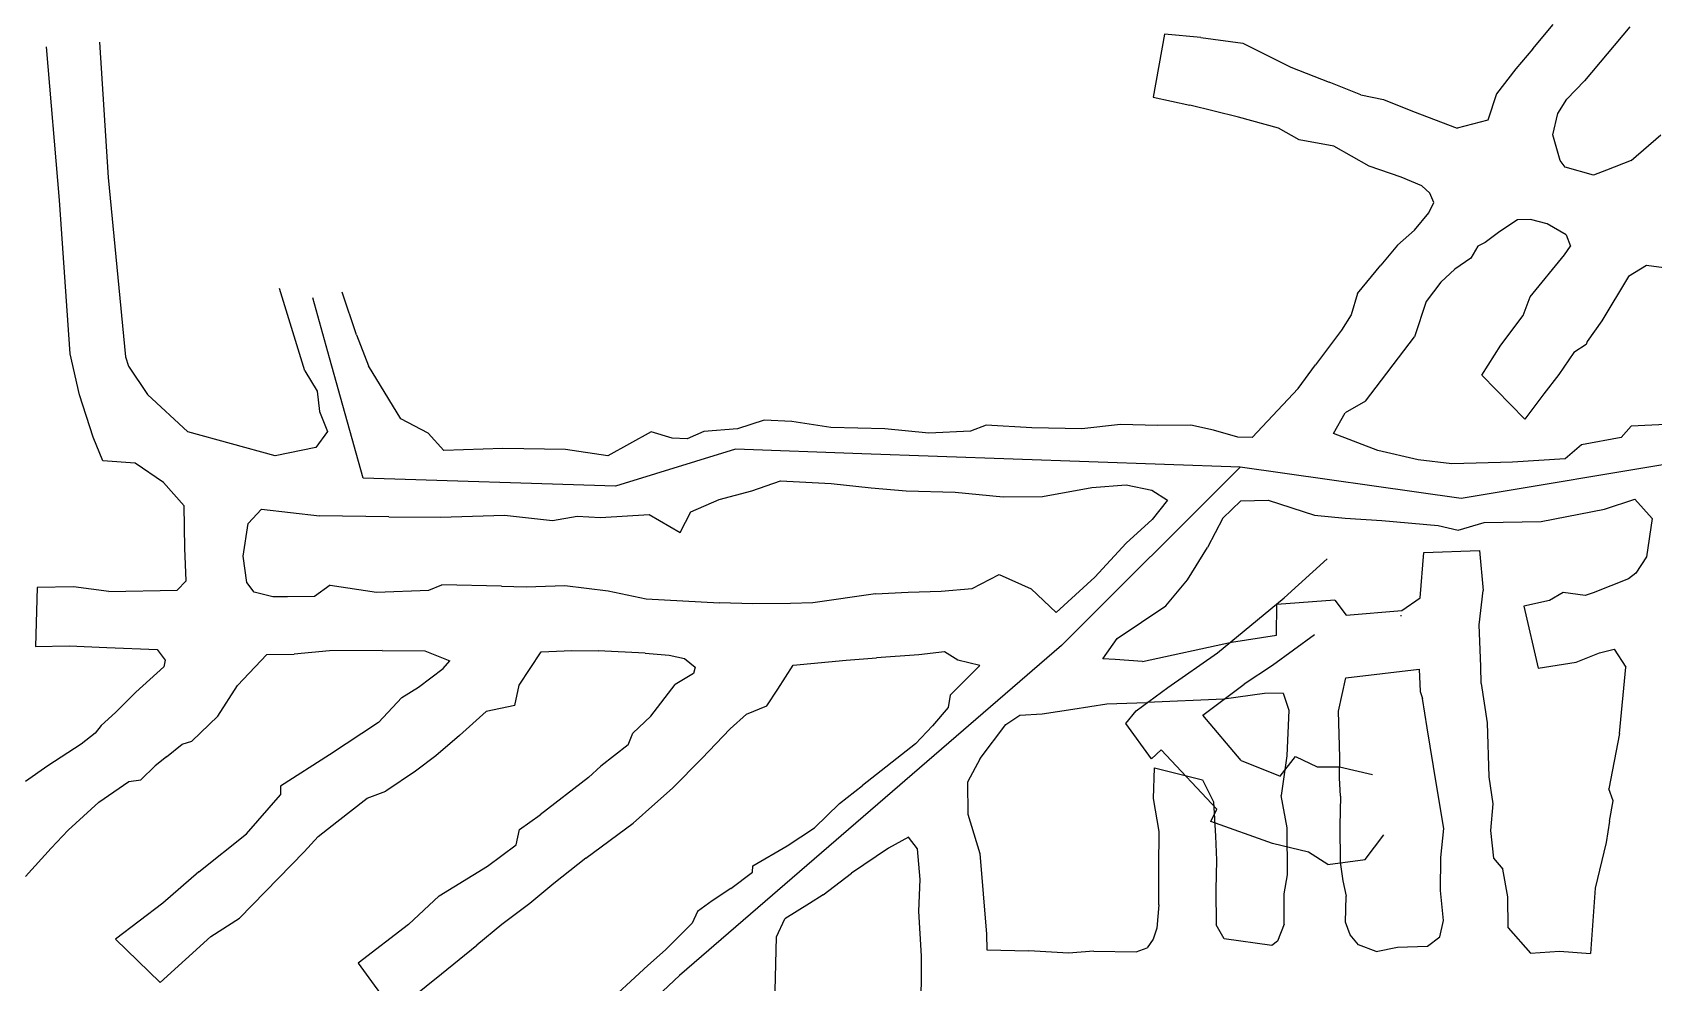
# Model space of a CAD drawing. Extents: x 539108 to 539616, y 4477583 to 4477873.
# Drawn here: x 539211.5 to 539340, y 4477705.2 to 4477780.4 of the extents above; entities that cross this region are included whole.
import ezdxf

# ---------------------------------------------------------------- set-up
doc = ezdxf.new("R2010")
doc.units = 0
doc.header["$MEASUREMENT"] = 0
doc.linetypes.add('DUZ', pattern=[500, 500])
doc.layers.add('GEOFENCE', color=80, linetype='DUZ')
doc.layers.add('KAT_1410', color=103, linetype='DUZ')

msp = doc.modelspace()

# ---------------------------------------------------------------- linework, layer by layer
at = {"layer": 'GEOFENCE', "linetype": 'Continuous'}
for p, q in [((539235.07, 4477754.64, 1410.98), (539233.74, 4477759.4, 1410.24)), ((539237.73, 4477745.11, 1412.46), (539235.07, 4477754.64, 1410.98)), ((539267.25, 4477747.41, 1411.46), (539257.72, 4477744.47, 1412.15)), ((539277.24, 4477747.05, 1411.26), (539267.25, 4477747.41, 1411.46)), ((539307.22, 4477745.99, 1410.66), (539277.24, 4477747.05, 1411.26)), ((539344.48, 4477746.79, 1410.64), (539324.75, 4477743.5, 1410.75)), ((539257.72, 4477744.47, 1412.15), (539237.73, 4477745.11, 1412.46)), ((539307.22, 4477745.99, 1410.66), (539293.07, 4477731.87, 1411)), ((539324.75, 4477743.5, 1410.75), (539307.22, 4477745.99, 1410.66)), ((539293.07, 4477731.87, 1411), (539262.81, 4477705.72, 1412.13)), ((539262.81, 4477705.72, 1412.13), (539240.84, 4477685.3, 1412.15))]:
    msp.add_line(p, q, dxfattribs=at)
at = {"layer": 'KAT_1410'}
for p, q in [((539330.42, 4477779.11, 1412.41), (539332.02, 4477781.04, 1412.28)), ((539338.1, 4477780.86, 1412.24), (539334.51, 4477776.57, 1412.27)), ((539216.84, 4477779.65, 1420.55), (539217.52, 4477768.93, 1418.06)), ((539301.24, 4477780.27, 1412.08), (539300.33, 4477775.29, 1412.08)), ((539304.1, 4477780.02, 1412.2), (539301.24, 4477780.27, 1412.08)), ((539304.1, 4477780.02, 1412.2), (539307.43, 4477779.56, 1412.01)), ((539307.43, 4477779.56, 1412.01), (539311.23, 4477777.67, 1411.88)), ((539213.68, 4477767.12, 1418.11), (539212.64, 4477779.27, 1420.73)), ((539330.42, 4477779.11, 1412.41), (539329.08, 4477777.52, 1412.45)), ((539311.23, 4477777.67, 1411.88), (539314.28, 4477776.48, 1411.9)), ((539329.08, 4477777.52, 1412.45), (539327.55, 4477775.55, 1412.19)), ((539316.78, 4477775.48, 1411.9), (539314.28, 4477776.48, 1411.9)), ((539327.55, 4477775.55, 1412.19), (539326.84, 4477773.45, 1412.23)), ((539333.1, 4477775.13, 1412.37), (539334.51, 4477776.57, 1412.27)), ((539300.33, 4477775.29, 1412.08), (539303.23, 4477774.66, 1412.07)), ((539307.1, 4477773.69, 1411.83), (539303.23, 4477774.66, 1412.07)), ((539316.78, 4477775.48, 1411.9), (539318.58, 4477775.09, 1411.91)), ((539318.58, 4477775.09, 1411.91), (539320.89, 4477774.18, 1411.92)), ((539332.4, 4477774, 1412.19), (539333.1, 4477775.13, 1412.37)), ((539310.27, 4477772.83, 1411.83), (539307.1, 4477773.69, 1411.83)), ((539320.89, 4477774.18, 1411.92), (539324.41, 4477772.84, 1412.35)), ((539326.84, 4477773.45, 1412.23), (539324.41, 4477772.84, 1412.35)), ((539331.99, 4477772.31, 1412.21), (539332.4, 4477774, 1412.19)), ((539311.89, 4477771.91, 1411.7), (539310.27, 4477772.83, 1411.83)), ((539314.66, 4477771.41, 1411.7), (539311.89, 4477771.91, 1411.7)), ((539332.58, 4477770.27, 1412.23), (539331.99, 4477772.31, 1412.21)), ((539338.2, 4477770.26, 1412.31), (539340.57, 4477772.31, 1412.25)), ((539317.46, 4477769.82, 1411.88), (539314.66, 4477771.41, 1411.7)), ((539319.98, 4477768.94, 1411.84), (539317.46, 4477769.82, 1411.88)), ((539332.98, 4477769.75, 1412.21), (539332.58, 4477770.27, 1412.23)), ((539335.22, 4477769.11, 1412.1), (539332.98, 4477769.75, 1412.21)), ((539336.25, 4477769.49, 1412.32), (539335.22, 4477769.11, 1412.1)), ((539338.2, 4477770.26, 1412.31), (539336.25, 4477769.49, 1412.32)), ((539217.52, 4477768.93, 1418.06), (539218.9, 4477754.73, 1415.48)), ((539321.63, 4477768.26, 1412.05), (539319.98, 4477768.94, 1411.84)), ((539322.25, 4477767.69, 1412.41), (539321.63, 4477768.26, 1412.05)), ((539214.53, 4477754.96, 1415.42), (539213.68, 4477767.12, 1418.11)), ((539322.17, 4477766.12, 1412.16), (539322.56, 4477766.93, 1412.41)), ((539322.56, 4477766.93, 1412.41), (539322.25, 4477767.69, 1412.41)), ((539321.05, 4477764.76, 1411.66), (539322.17, 4477766.12, 1412.16)), ((539329.19, 4477765.56, 1412.05), (539327.81, 4477764.65, 1412.41)), ((539330.22, 4477765.59, 1412.1), (539329.19, 4477765.56, 1412.05)), ((539331.54, 4477765.24, 1412.32), (539330.22, 4477765.59, 1412.1)), ((539321.05, 4477764.76, 1411.66), (539319.69, 4477763.57, 1411.72)), ((539327.81, 4477764.65, 1412.41), (539326.64, 4477763.78, 1412.41)), ((539333.07, 4477764.38, 1412.19), (539331.54, 4477765.24, 1412.32)), ((539333.07, 4477764.38, 1412.19), (539333.39, 4477763.48, 1412.15)), ((539319.69, 4477763.57, 1411.72), (539318.36, 4477761.98, 1411.47)), ((539326.06, 4477763.49, 1412.41), (539325.51, 4477762.52, 1412.41)), ((539326.64, 4477763.78, 1412.41), (539326.06, 4477763.49, 1412.41)), ((539330.2, 4477759.47, 1411.09), (539332.92, 4477762.79, 1412.05)), ((539332.92, 4477762.79, 1412.05), (539333.39, 4477763.48, 1412.15)), ((539316.51, 4477759.74, 1411.34), (539318.36, 4477761.98, 1411.47)), ((539324.24, 4477761.66, 1411.84), (539323.13, 4477760.62, 1411.34)), ((539325.51, 4477762.52, 1412.41), (539324.24, 4477761.66, 1411.84)), ((539339.42, 4477761.96, 1412.15), (539337.99, 4477761.07, 1412.2)), ((539341.2, 4477761.71, 1412.15), (539339.42, 4477761.96, 1412.15)), ((539233.11, 4477753.61, 1411.23), (539231.1, 4477760.14, 1409.96)), ((539323.13, 4477760.62, 1411.34), (539321.97, 4477759.1, 1411.34)), ((539337.99, 4477761.07, 1412.2), (539335.87, 4477757.57, 1411.48)), ((539237.21, 4477756.46, 1411.17), (539236.06, 4477759.83, 1410.33)), ((539316.51, 4477759.74, 1411.34), (539316.01, 4477758.05, 1410.76)), ((539321.97, 4477759.1, 1411.34), (539321.04, 4477756.3, 1411.34)), ((539329.64, 4477757.98, 1410.83), (539330.2, 4477759.47, 1411.09)), ((539316.01, 4477758.05, 1410.76), (539315.25, 4477756.83, 1410.54)), ((539327.87, 4477755.63, 1410.11), (539329.64, 4477757.98, 1410.83)), ((539335.87, 4477757.57, 1411.48), (539334.71, 4477755.94, 1411.24)), ((539237.21, 4477756.46, 1411.17), (539238.15, 4477754, 1411.84)), ((539315.25, 4477756.83, 1410.54), (539313.19, 4477754.09, 1410.4)), ((539317.16, 4477751.22, 1410.36), (539321.04, 4477756.3, 1411.34)), ((539326.37, 4477753.27, 1410.01), (539327.87, 4477755.63, 1410.11)), ((539333.66, 4477755.05, 1410.83), (539332.48, 4477753.31, 1410.47)), ((539334.63, 4477755.7, 1411.04), (539333.66, 4477755.05, 1410.83)), ((539334.71, 4477755.94, 1411.24), (539334.63, 4477755.7, 1411.04)), ((539215.26, 4477751.72, 1414.4), (539214.53, 4477754.96, 1415.42)), ((539218.9, 4477754.73, 1415.48), (539219.13, 4477753.98, 1415.01)), ((539219.13, 4477753.98, 1415.01), (539220.65, 4477751.74, 1414.22)), ((539240.71, 4477749.8, 1412.57), (539238.15, 4477754, 1411.84)), ((539311.81, 4477752.22, 1410.45), (539313.19, 4477754.09, 1410.4)), ((539233.11, 4477753.61, 1411.23), (539234.08, 4477752, 1411.59)), ((539329.77, 4477749.79, 1410.01), (539326.37, 4477753.27, 1410.01)), ((539332.48, 4477753.31, 1410.47), (539331.28, 4477751.79, 1410.83)), ((539216.33, 4477748.37, 1413.9), (539215.26, 4477751.72, 1414.4)), ((539220.65, 4477751.74, 1414.22), (539223.84, 4477748.79, 1413.7)), ((539234.08, 4477752, 1411.59), (539234.27, 4477750.4, 1411.98)), ((539311.81, 4477752.22, 1410.45), (539308.17, 4477748.34, 1410.63)), ((539317.16, 4477751.22, 1410.36), (539315.54, 4477750.28, 1410.6)), ((539331.28, 4477751.79, 1410.83), (539329.77, 4477749.79, 1410.01)), ((539234.27, 4477750.4, 1411.98), (539234.9, 4477748.8, 1412.18)), ((539314.63, 4477748.66, 1410.89), (539315.54, 4477750.28, 1410.6)), ((539230.77, 4477746.88, 1412.64), (539223.84, 4477748.79, 1413.7)), ((539234.9, 4477748.8, 1412.18), (539233.99, 4477747.54, 1412.43)), ((539242.88, 4477748.68, 1412.66), (539240.71, 4477749.8, 1412.57)), ((539244.12, 4477747.3, 1412.61), (539242.88, 4477748.68, 1412.66)), ((539260.56, 4477748.79, 1412.05), (539257.13, 4477746.87, 1412.19)), ((539262.23, 4477748.28, 1411.86), (539260.56, 4477748.79, 1412.05)), ((539264.72, 4477748.8, 1411.85), (539263.41, 4477748.23, 1411.92)), ((539267.39, 4477749.01, 1411.7), (539264.72, 4477748.8, 1411.85)), ((539269.52, 4477749.7, 1411.5), (539267.39, 4477749.01, 1411.7)), ((539271.71, 4477749.6, 1411.29), (539269.52, 4477749.7, 1411.5)), ((539274.8, 4477749.13, 1411.17), (539271.71, 4477749.6, 1411.29)), ((539279.06, 4477749.02, 1411.08), (539274.8, 4477749.13, 1411.17)), ((539282.56, 4477748.68, 1411.14), (539279.06, 4477749.02, 1411.08)), ((539285.85, 4477748.82, 1411.14), (539282.56, 4477748.68, 1411.14)), ((539287.1, 4477749.31, 1411.19), (539285.85, 4477748.82, 1411.14)), ((539290.73, 4477749.1, 1411), (539287.1, 4477749.31, 1411.19)), ((539294.69, 4477749.02, 1410.98), (539290.73, 4477749.1, 1411)), ((539297.74, 4477749.35, 1410.88), (539294.69, 4477749.02, 1410.98)), ((539300.68, 4477749.28, 1410.72), (539297.74, 4477749.35, 1410.88)), ((539303.31, 4477749.32, 1410.6), (539300.68, 4477749.28, 1410.72)), ((539305.12, 4477748.91, 1410.5), (539303.31, 4477749.32, 1410.6)), ((539307.03, 4477748.37, 1410.53), (539305.12, 4477748.91, 1410.5)), ((539318.14, 4477747.29, 1410.86), (539314.63, 4477748.66, 1410.89)), ((539338.21, 4477749.23, 1410.76), (539337.41, 4477748.33, 1410.64)), ((539341.49, 4477749.38, 1411.16), (539338.21, 4477749.23, 1410.76)), ((539217.12, 4477746.48, 1413.78), (539216.33, 4477748.37, 1413.9)), ((539233.99, 4477747.54, 1412.43), (539230.77, 4477746.88, 1412.64)), ((539248.81, 4477747.46, 1412.53), (539244.12, 4477747.3, 1412.61)), ((539253.76, 4477747.37, 1412.31), (539248.81, 4477747.46, 1412.53)), ((539257.13, 4477746.87, 1412.19), (539253.76, 4477747.37, 1412.31)), ((539263.41, 4477748.23, 1411.92), (539262.23, 4477748.28, 1411.86)), ((539308.17, 4477748.34, 1410.63), (539307.03, 4477748.37, 1410.53)), ((539321.34, 4477746.55, 1410.97), (539318.14, 4477747.29, 1410.86)), ((539334.28, 4477747.75, 1410.57), (539332.97, 4477746.65, 1410.61)), ((539337.41, 4477748.33, 1410.64), (539334.28, 4477747.75, 1410.57)), ((539219.68, 4477746.31, 1413.62), (539217.12, 4477746.48, 1413.78)), ((539221.91, 4477744.78, 1412.64), (539219.68, 4477746.31, 1413.62)), ((539324, 4477746.25, 1410.95), (539321.34, 4477746.55, 1410.97)), ((539328.81, 4477746.38, 1410.71), (539324, 4477746.25, 1410.95)), ((539332.97, 4477746.65, 1410.61), (539328.81, 4477746.38, 1410.71)), ((539221.91, 4477744.78, 1412.64), (539223.54, 4477742.91, 1413.15)), ((539268.53, 4477744.12, 1411.64), (539270.81, 4477744.91, 1411.39)), ((539270.81, 4477744.91, 1411.39), (539274.81, 4477744.7, 1411.29)), ((539265.94, 4477743.41, 1411.74), (539268.53, 4477744.12, 1411.64)), ((539274.81, 4477744.7, 1411.29), (539277.98, 4477744.35, 1411.14)), ((539277.98, 4477744.35, 1411.14), (539280.76, 4477744.11, 1411.11)), ((539280.76, 4477744.11, 1411.11), (539284.65, 4477743.99, 1411.22)), ((539284.65, 4477743.99, 1411.22), (539288.46, 4477743.62, 1411.11)), ((539288.46, 4477743.62, 1411.11), (539291.56, 4477743.66, 1410.94)), ((539291.56, 4477743.66, 1410.94), (539295.48, 4477744.36, 1410.86)), ((539295.48, 4477744.36, 1410.86), (539298.19, 4477744.58, 1410.73)), ((539298.19, 4477744.58, 1410.73), (539300.23, 4477744.17, 1410.8)), ((539300.23, 4477744.17, 1410.8), (539301.47, 4477743.38, 1410.82)), ((539336.09, 4477742.65, 1410.61), (539338.51, 4477743.46, 1410.54)), ((539338.51, 4477743.46, 1410.54), (539339.88, 4477741.92, 1410.55)), ((539223.6, 4477739.57, 1412.21), (539223.54, 4477742.91, 1413.15)), ((539228.62, 4477741.51, 1412.74), (539229.69, 4477742.66, 1412.64)), ((539229.69, 4477742.66, 1412.64), (539234.28, 4477742.14, 1412.64)), ((539246.4, 4477742.11, 1412.73), (539248.93, 4477742.17, 1412.66)), ((539248.93, 4477742.17, 1412.66), (539252.75, 4477741.75, 1412.53)), ((539256.53, 4477742, 1412.26), (539260.39, 4477742.22, 1411.94)), ((539260.39, 4477742.22, 1411.94), (539262.86, 4477740.8, 1411.88)), ((539262.86, 4477740.8, 1411.88), (539263.69, 4477742.44, 1411.7)), ((539263.69, 4477742.44, 1411.7), (539265.94, 4477743.41, 1411.74)), ((539301.47, 4477743.38, 1410.82), (539300.24, 4477741.85, 1410.78)), ((539305.85, 4477741.94, 1410.8), (539307.29, 4477743.31, 1410.79)), ((539307.29, 4477743.31, 1410.79), (539309.44, 4477743.38, 1410.82)), ((539309.44, 4477743.38, 1410.82), (539313.11, 4477742.17, 1410.82)), ((539313.11, 4477742.17, 1410.82), (539315.55, 4477741.93, 1410.78)), ((539331.07, 4477741.67, 1410.58), (539336.09, 4477742.65, 1410.61)), ((539228.24, 4477738.93, 1412.16), (539228.62, 4477741.51, 1412.74)), ((539239.78, 4477742.05, 1412.45), (539234.28, 4477742.14, 1412.64)), ((539239.78, 4477742.05, 1412.45), (539243.87, 4477742.01, 1412.75)), ((539243.87, 4477742.01, 1412.75), (539246.4, 4477742.11, 1412.73)), ((539252.75, 4477741.75, 1412.53), (539254.68, 4477742.1, 1412.45)), ((539254.68, 4477742.1, 1412.45), (539256.53, 4477742, 1412.26)), ((539300.24, 4477741.85, 1410.78), (539298.19, 4477739.96, 1410.87)), ((539305.85, 4477741.94, 1410.8), (539304.64, 4477739.62, 1410.91)), ((539315.55, 4477741.93, 1410.78), (539318.44, 4477741.75, 1410.86)), ((539318.44, 4477741.75, 1410.86), (539322.92, 4477741.36, 1410.95)), ((539322.92, 4477741.36, 1410.95), (539324.51, 4477741, 1410.91)), ((539324.51, 4477741, 1410.91), (539326.56, 4477741.6, 1410.76)), ((539326.56, 4477741.6, 1410.76), (539331.07, 4477741.67, 1410.58)), ((539339.88, 4477741.92, 1410.55), (539339.42, 4477738.88, 1409.99)), ((539298.19, 4477739.96, 1410.87), (539295.7, 4477737.27, 1411)), ((539303.05, 4477737.06, 1410.84), (539304.64, 4477739.62, 1410.91)), ((539223.71, 4477736.98, 1411.89), (539223.6, 4477739.57, 1412.21)), ((539228.51, 4477736.86, 1411.94), (539228.24, 4477738.93, 1412.16)), ((539310.72, 4477735.64, 1418.89), (539314.13, 4477738.71, 1420.12)), ((539321.5, 4477735.64, 1411.19), (539321.78, 4477739.22, 1411.09)), ((539321.78, 4477739.22, 1411.09), (539326.19, 4477739.39, 1411.08)), ((539326.19, 4477739.39, 1411.08), (539326.47, 4477736.21, 1411.18)), ((539339.42, 4477738.88, 1409.99), (539338.58, 4477737.58, 1410.03)), ((539286, 4477736.38, 1411.47), (539288.12, 4477737.49, 1411.43)), ((539288.12, 4477737.49, 1411.43), (539290.67, 4477736.34, 1411.15)), ((539295.7, 4477737.27, 1411), (539292.64, 4477734.47, 1410.96)), ((539301.34, 4477735.01, 1410.86), (539303.05, 4477737.06, 1410.84)), ((539338, 4477737.13, 1410.06), (539335.2, 4477736.02, 1409.35)), ((539338.58, 4477737.58, 1410.03), (539338, 4477737.13, 1410.06)), ((539211.91, 4477736.44, 1411.29), (539211.76, 4477731.78, 1411.29)), ((539214.78, 4477736.51, 1411.29), (539211.91, 4477736.44, 1411.29)), ((539217.59, 4477736.14, 1411.29), (539214.78, 4477736.51, 1411.29)), ((539217.59, 4477736.14, 1411.29), (539222.99, 4477736.24, 1411.92)), ((539222.99, 4477736.24, 1411.92), (539223.71, 4477736.98, 1411.89)), ((539229.09, 4477736.08, 1411.95), (539228.51, 4477736.86, 1411.94)), ((539230.57, 4477735.71, 1411.76), (539229.09, 4477736.08, 1411.95)), ((539233.87, 4477735.73, 1411.2), (539231.73, 4477735.7, 1411.42)), ((539235.12, 4477736.63, 1411.2), (539233.87, 4477735.73, 1411.2)), ((539235.12, 4477736.63, 1411.2), (539238.79, 4477736.09, 1411.45)), ((539238.79, 4477736.09, 1411.45), (539242.95, 4477736.23, 1411.43)), ((539242.95, 4477736.23, 1411.43), (539243.98, 4477736.65, 1411.43)), ((539248.7, 4477736.56, 1411.82), (539243.98, 4477736.65, 1411.43)), ((539248.7, 4477736.56, 1411.82), (539250.64, 4477736.5, 1411.8)), ((539250.64, 4477736.5, 1411.8), (539253.71, 4477736.62, 1411.76)), ((539253.71, 4477736.62, 1411.76), (539257.16, 4477736.19, 1411.91)), ((539257.16, 4477736.19, 1411.91), (539260.17, 4477735.55, 1411.65)), ((539278.32, 4477735.95, 1411.37), (539273.36, 4477735.24, 1411.59)), ((539278.32, 4477735.95, 1411.37), (539280.92, 4477736.09, 1411.36)), ((539280.92, 4477736.09, 1411.36), (539283.53, 4477736.15, 1411.29)), ((539283.53, 4477736.15, 1411.29), (539286, 4477736.38, 1411.47)), ((539292.64, 4477734.47, 1410.96), (539290.67, 4477736.34, 1411.15)), ((539326.17, 4477733.5, 1410.9), (539326.47, 4477736.21, 1411.18)), ((539332.81, 4477736.06, 1409.2), (539331.74, 4477735.43, 1410.94)), ((539334.57, 4477735.82, 1409.3), (539332.81, 4477736.06, 1409.2)), ((539335.2, 4477736.02, 1409.35), (539334.57, 4477735.82, 1409.3)), ((539231.73, 4477735.7, 1411.42), (539230.57, 4477735.71, 1411.76)), ((539260.17, 4477735.55, 1411.65), (539265.97, 4477735.24, 1411.65)), ((539268.61, 4477735.17, 1411.72), (539265.97, 4477735.24, 1411.65)), ((539271.59, 4477735.19, 1411.55), (539268.61, 4477735.17, 1411.72)), ((539273.36, 4477735.24, 1411.59), (539271.59, 4477735.19, 1411.55)), ((539297.49, 4477732.4, 1410.96), (539301.34, 4477735.01, 1410.86)), ((539305.42, 4477731.28, 1417.36), (539310.72, 4477735.64, 1418.89)), ((539310.11, 4477732.67, 1411.33), (539310.14, 4477735.1, 1411.54)), ((539314.72, 4477735.46, 1411.66), (539310.14, 4477735.1, 1411.54)), ((539314.72, 4477735.46, 1411.66), (539315.62, 4477734.26, 1411.13)), ((539315.62, 4477734.26, 1411.13), (539320.03, 4477734.62, 1411.11)), ((539320.03, 4477734.62, 1411.11), (539321.5, 4477735.64, 1411.19)), ((539331.74, 4477735.43, 1410.94), (539329.69, 4477734.98, 1410.93)), ((539329.69, 4477734.98, 1410.93), (539330.85, 4477730.07, 1411.49)), ((539320.01, 4477734.22, 1396.58), (539319.94, 4477734.2, 1396.37)), ((539326.3, 4477730.2, 1410.9), (539326.17, 4477733.5, 1410.9)), ((539296.34, 4477730.8, 1410.97), (539297.49, 4477732.4, 1410.96)), ((539299.49, 4477730.59, 1411.14), (539306.55, 4477732.11, 1410.96)), ((539306.55, 4477732.11, 1410.96), (539310.11, 4477732.67, 1411.33)), ((539313.11, 4477732.7, 1418.67), (539309.78, 4477730.28, 1417.94)), ((539211.76, 4477731.78, 1411.29), (539214.43, 4477731.83, 1411.4)), ((539214.43, 4477731.83, 1411.4), (539217.43, 4477731.7, 1411.4)), ((539217.43, 4477731.7, 1411.4), (539221.41, 4477731.53, 1411.37)), ((539221.41, 4477731.53, 1411.37), (539222.06, 4477730.71, 1411.37)), ((539222.06, 4477730.71, 1411.37), (539221.94, 4477730.17, 1411.37)), ((539227.79, 4477728.7, 1411.37), (539230.11, 4477731.14, 1411.37)), ((539230.11, 4477731.14, 1411.37), (539232.26, 4477731.18, 1411.37)), ((539235.06, 4477731.43, 1411.06), (539232.26, 4477731.18, 1411.37)), ((539239.24, 4477731.45, 1411.27), (539235.06, 4477731.43, 1411.06)), ((539239.24, 4477731.45, 1411.27), (539242.63, 4477731.43, 1411.35)), ((539242.63, 4477731.43, 1411.35), (539244.61, 4477730.65, 1411.68)), ((539244.08, 4477730.05, 1411.68), (539244.61, 4477730.65, 1411.68)), ((539250.09, 4477728.71, 1411.68), (539251.84, 4477731.36, 1411.68)), ((539251.84, 4477731.36, 1411.68), (539254.26, 4477731.47, 1411.68)), ((539254.26, 4477731.47, 1411.68), (539256.35, 4477731.44, 1411.77)), ((539260.08, 4477731.26, 1411.46), (539256.35, 4477731.44, 1411.77)), ((539260.08, 4477731.26, 1411.46), (539261.97, 4477731.09, 1411.68)), ((539261.97, 4477731.09, 1411.68), (539263.19, 4477730.82, 1411.68)), ((539263.19, 4477730.82, 1411.68), (539264.04, 4477730.15, 1411.68)), ((539271.81, 4477730.29, 1411.68), (539276.01, 4477730.7, 1411.59)), ((539276.01, 4477730.7, 1411.59), (539278.42, 4477730.88, 1411.31)), ((539281.76, 4477731.11, 1411.27), (539278.42, 4477730.88, 1411.31)), ((539283.79, 4477731.36, 1411.15), (539281.76, 4477731.11, 1411.27)), ((539284.85, 4477730.7, 1411.12), (539283.79, 4477731.36, 1411.15)), ((539286.61, 4477730.28, 1411.08), (539284.85, 4477730.7, 1411.12)), ((539297.33, 4477730.75, 1411.01), (539296.34, 4477730.8, 1410.97)), ((539299.49, 4477730.59, 1411.14), (539297.33, 4477730.75, 1411.01)), ((539301.49, 4477728.54, 1416.28), (539305.42, 4477731.28, 1417.36)), ((539333.86, 4477730.54, 1409.1), (539335.7, 4477731.29, 1409.25)), ((539335.7, 4477731.29, 1409.25), (539336.87, 4477731.57, 1410.08)), ((539336.87, 4477731.57, 1410.08), (539337.78, 4477730.13, 1410.14)), ((539221.94, 4477730.17, 1411.37), (539219.71, 4477728.15, 1411.37)), ((539242.13, 4477728.55, 1411.89), (539244.08, 4477730.05, 1411.68)), ((539263.92, 4477729.63, 1412.03), (539262.45, 4477728.78, 1412.09)), ((539264.04, 4477730.15, 1411.68), (539263.92, 4477729.63, 1412.03)), ((539270.6, 4477728.39, 1411.68), (539271.81, 4477730.29, 1411.68)), ((539286.61, 4477730.28, 1411.08), (539284.24, 4477727.93, 1411.03)), ((539309.78, 4477730.28, 1417.94), (539307.53, 4477728.8, 1417.38)), ((539315.59, 4477729.29, 1411.12), (539321.41, 4477729.99, 1411.18)), ((539321.41, 4477729.99, 1411.18), (539321.49, 4477728.21, 1410.9)), ((539326.32, 4477728.85, 1410.9), (539326.3, 4477730.2, 1410.9)), ((539330.85, 4477730.07, 1411.49), (539333.86, 4477730.54, 1409.1)), ((539337.29, 4477724.88, 1410.13), (539337.78, 4477730.13, 1410.14)), ((539219.71, 4477728.15, 1411.37), (539218.12, 4477726.55, 1411.91)), ((539226.22, 4477726.27, 1411.37), (539227.79, 4477728.7, 1411.37)), ((539240.79, 4477727.73, 1411.84), (539242.13, 4477728.55, 1411.89)), ((539249.76, 4477727.11, 1411.68), (539250.09, 4477728.71, 1411.68)), ((539260.53, 4477726.25, 1412.28), (539262.45, 4477728.78, 1412.09)), ((539269.71, 4477727.09, 1411.68), (539270.6, 4477728.39, 1411.68)), ((539298.98, 4477726.69, 1415.74), (539301.49, 4477728.54, 1416.28)), ((539304.26, 4477726.33, 1417.6), (539307.53, 4477728.8, 1417.38)), ((539309.16, 4477728.07, 1411.01), (539305.92, 4477727.6, 1410.9)), ((539310.64, 4477728.08, 1411.11), (539309.16, 4477728.07, 1411.01)), ((539310.64, 4477728.08, 1411.11), (539311.08, 4477726.73, 1411.43)), ((539315.03, 4477726.67, 1411.43), (539315.59, 4477729.29, 1411.12)), ((539321.49, 4477728.21, 1410.9), (539321.67, 4477727.65, 1410.9)), ((539326.32, 4477728.85, 1410.9), (539326.79, 4477725.73, 1410.9)), ((539238.95, 4477725.76, 1411.72), (539240.79, 4477727.73, 1411.84)), ((539249.76, 4477727.11, 1411.68), (539247.49, 4477726.62, 1411.72)), ((539268.11, 4477726.41, 1412.1), (539269.71, 4477727.09, 1411.68)), ((539284.1, 4477726.95, 1411.03), (539282.86, 4477725.5, 1410.93)), ((539284.24, 4477727.93, 1411.03), (539284.1, 4477726.95, 1411.03)), ((539291.53, 4477726.46, 1410.95), (539293.98, 4477726.81, 1410.98)), ((539293.98, 4477726.81, 1410.98), (539296.65, 4477727.25, 1410.76)), ((539296.65, 4477727.25, 1410.76), (539299.82, 4477727.35, 1411.01)), ((539305.92, 4477727.6, 1410.9), (539299.82, 4477727.35, 1411.01)), ((539311.08, 4477726.73, 1411.43), (539310.92, 4477723.13, 1411.43)), ((539322.03, 4477725.34, 1410.9), (539321.67, 4477727.65, 1410.9)), ((539216.97, 4477725.53, 1411.93), (539216.49, 4477724.92, 1411.94)), ((539218.12, 4477726.55, 1411.91), (539216.97, 4477725.53, 1411.93)), ((539224.16, 4477724.27, 1411.37), (539226.22, 4477726.27, 1411.37)), ((539238.95, 4477725.76, 1411.72), (539235.06, 4477723.2, 1411.76)), ((539247.49, 4477726.62, 1411.72), (539245.37, 4477724.74, 1411.77)), ((539259.1, 4477724.91, 1412.34), (539260.53, 4477726.25, 1412.28)), ((539266.82, 4477725.26, 1412.11), (539268.11, 4477726.41, 1412.1)), ((539281.5, 4477724.08, 1410.82), (539282.86, 4477725.5, 1410.93)), ((539286.63, 4477722.91, 1411), (539288.66, 4477725.61, 1411.5)), ((539288.66, 4477725.61, 1411.5), (539289.76, 4477726.35, 1411.36)), ((539289.76, 4477726.35, 1411.36), (539291.53, 4477726.46, 1410.95)), ((539298.16, 4477725.68, 1415.6), (539298.98, 4477726.69, 1415.74)), ((539300.2, 4477722.88, 1415.64), (539298.16, 4477725.68, 1415.6)), ((539307.31, 4477722.74, 1417.6), (539304.26, 4477726.33, 1417.6)), ((539315.11, 4477722.99, 1411.43), (539315.03, 4477726.67, 1411.43)), ((539326.79, 4477725.73, 1410.9), (539326.93, 4477721.45, 1411.07)), ((539216.49, 4477724.92, 1411.94), (539215.38, 4477724.04, 1412.04)), ((539223.39, 4477724.05, 1411.37), (539224.16, 4477724.27, 1411.37)), ((539245.37, 4477724.74, 1411.77), (539243.5, 4477723.13, 1411.91)), ((539258.74, 4477724, 1412.41), (539259.1, 4477724.91, 1412.34)), ((539266.82, 4477725.26, 1412.11), (539264.58, 4477722.9, 1412.14)), ((539322.77, 4477720.82, 1411.28), (539322.03, 4477725.34, 1410.9)), ((539337.29, 4477724.88, 1410.13), (539336.45, 4477720.52, 1410.03)), ((539215.38, 4477724.04, 1412.04), (539212.75, 4477722.32, 1411.99)), ((539222.14, 4477723.03, 1411.37), (539221.25, 4477722.32, 1411.93)), ((539222.14, 4477723.03, 1411.37), (539223.39, 4477724.05, 1411.37)), ((539235.06, 4477723.2, 1411.76), (539231.18, 4477720.72, 1411.76)), ((539243.5, 4477723.13, 1411.91), (539241.88, 4477721.92, 1411.81)), ((539258.74, 4477724, 1412.41), (539256.57, 4477722.29, 1412.4)), ((539264.58, 4477722.9, 1412.14), (539262.24, 4477720.56, 1412.15)), ((539281.5, 4477724.08, 1410.82), (539277.29, 4477720.76, 1411.56)), ((539286.63, 4477722.91, 1411), (539285.62, 4477721.03, 1411.55)), ((539300.97, 4477723.59, 1417.6), (539300.2, 4477722.88, 1415.64)), ((539300.97, 4477723.59, 1417.6), (539305.38, 4477718.89, 1417.41)), ((539310.4, 4477721.52, 1418.24), (539311.62, 4477723.06, 1418.89)), ((539310.92, 4477723.13, 1411.43), (539310.47, 4477719.97, 1411.27)), ((539311.62, 4477723.06, 1418.89), (539313.33, 4477722.26, 1418.81)), ((539315.1, 4477721.38, 1411.05), (539315.11, 4477722.99, 1411.43)), ((539212.75, 4477722.32, 1411.99), (539210.99, 4477721.08, 1411.99)), ((539220.12, 4477721.22, 1411.95), (539221.25, 4477722.32, 1411.93)), ((539241.88, 4477721.92, 1411.81), (539239.52, 4477720.33, 1411.76)), ((539256.57, 4477722.29, 1412.4), (539255.59, 4477721.4, 1412.44)), ((539300.35, 4477719.75, 1410.78), (539300.45, 4477722.17, 1411.16)), ((539300.45, 4477722.17, 1411.16), (539304.23, 4477721.22, 1411.08)), ((539307.31, 4477722.74, 1417.6), (539310.4, 4477721.52, 1418.24)), ((539313.33, 4477722.26, 1418.81), (539315.1, 4477722.25, 1419.36)), ((539315.1, 4477722.25, 1419.36), (539317.7, 4477721.63, 1420.05)), ((539216.78, 4477719.46, 1411.99), (539219.18, 4477721.08, 1411.93)), ((539219.18, 4477721.08, 1411.93), (539220.12, 4477721.22, 1411.95)), ((539231.18, 4477720.72, 1411.76), (539231.19, 4477720.04, 1411.7)), ((539238.04, 4477719.78, 1411.76), (539239.52, 4477720.33, 1411.76)), ((539255.59, 4477721.4, 1412.44), (539251.75, 4477718.46, 1412.44)), ((539262.24, 4477720.56, 1412.15), (539260.85, 4477719.31, 1412.25)), ((539275.49, 4477719.34, 1411.64), (539277.29, 4477720.76, 1411.56)), ((539285.62, 4477721.03, 1411.55), (539285.65, 4477718.51, 1411.55)), ((539304.23, 4477721.22, 1411.08), (539305.12, 4477719.48, 1410.79)), ((539315.17, 4477719.93, 1411), (539315.1, 4477721.38, 1411.05)), ((539323.36, 4477717.37, 1411.06), (539322.77, 4477720.82, 1411.28)), ((539326.93, 4477721.45, 1411.07), (539327.25, 4477719.32, 1410.87)), ((539336.77, 4477719.56, 1410.07), (539336.45, 4477720.52, 1410.03)), ((539214.37, 4477717.24, 1411.99), (539216.78, 4477719.46, 1411.99)), ((539228.5, 4477716.94, 1411.79), (539231.19, 4477720.04, 1411.7)), ((539235.65, 4477717.9, 1411.76), (539238.04, 4477719.78, 1411.76)), ((539259.12, 4477717.78, 1412.39), (539260.85, 4477719.31, 1412.25)), ((539273.51, 4477717.43, 1411.87), (539275.49, 4477719.34, 1411.64)), ((539300.81, 4477717.14, 1411.14), (539300.35, 4477719.75, 1410.78)), ((539305.12, 4477719.48, 1410.79), (539305.28, 4477716.76, 1411.13)), ((539310.96, 4477717.43, 1411.4), (539310.47, 4477719.97, 1411.27)), ((539315.17, 4477719.93, 1411), (539315.11, 4477717.58, 1411.22)), ((539327.25, 4477719.32, 1410.87), (539327.06, 4477717.21, 1410.84)), ((539336.48, 4477717.94, 1410.26), (539336.77, 4477719.56, 1410.07)), ((539234.17, 4477716.72, 1411.76), (539235.65, 4477717.9, 1411.76)), ((539250.12, 4477717.29, 1412.46), (539251.75, 4477718.46, 1412.44)), ((539255.39, 4477715.02, 1412.44), (539259.12, 4477717.78, 1412.39)), ((539285.65, 4477718.51, 1411.55), (539286.61, 4477715.39, 1411.39)), ((539304.89, 4477717.93, 1417.37), (539305.38, 4477718.89, 1417.41)), ((539309.78, 4477716.19, 1418.2), (539304.89, 4477717.93, 1417.37)), ((539336.48, 4477717.94, 1410.26), (539336.23, 4477716.26, 1410.19)), ((539213.01, 4477715.8, 1411.98), (539214.37, 4477717.24, 1411.99)), ((539224.72, 4477713.94, 1412), (539228.5, 4477716.94, 1411.79)), ((539233.05, 4477715.51, 1411.85), (539234.17, 4477716.72, 1411.76)), ((539249.86, 4477716.08, 1412.57), (539250.12, 4477717.29, 1412.46)), ((539271.33, 4477715.99, 1411.85), (539273.51, 4477717.43, 1411.87)), ((539280.94, 4477716.67, 1411.56), (539279.37, 4477715.82, 1411.56)), ((539281.66, 4477715.76, 1411.39), (539280.94, 4477716.67, 1411.56)), ((539300.77, 4477714.3, 1411.16), (539300.81, 4477717.14, 1411.14)), ((539305.28, 4477716.76, 1411.13), (539305.34, 4477714.87, 1411.22)), ((539310.98, 4477713.7, 1411.3), (539310.96, 4477717.43, 1411.4)), ((539315.11, 4477717.58, 1411.22), (539315.16, 4477714.71, 1411)), ((539317.12, 4477714.92, 1419.42), (539318.6, 4477716.87, 1419.87)), ((539323.13, 4477715.07, 1410.95), (539323.36, 4477717.37, 1411.06)), ((539327.06, 4477717.21, 1410.84), (539327.3, 4477715.02, 1410.82)), ((539213.01, 4477715.8, 1411.98), (539210.99, 4477713.56, 1412.21)), ((539233.05, 4477715.51, 1411.85), (539227.94, 4477710.26, 1412.05)), ((539247.59, 4477714.39, 1412.62), (539249.86, 4477716.08, 1412.57)), ((539268.62, 4477714.4, 1411.75), (539271.33, 4477715.99, 1411.85)), ((539279.37, 4477715.82, 1411.56), (539276.42, 4477713.84, 1411.87)), ((539281.88, 4477713.32, 1411.13), (539281.66, 4477715.76, 1411.39)), ((539286.61, 4477715.39, 1411.39), (539287.13, 4477708.99, 1411.13)), ((539312.65, 4477715.48, 1418.7), (539309.78, 4477716.19, 1418.2)), ((539314.18, 4477714.52, 1418.96), (539312.65, 4477715.48, 1418.7)), ((539336.23, 4477716.26, 1410.19), (539335.36, 4477712.65, 1410.6)), ((539224.72, 4477713.94, 1412), (539221.86, 4477711.45, 1412.05)), ((539243.75, 4477712.03, 1412.69), (539247.59, 4477714.39, 1412.62)), ((539255.39, 4477715.02, 1412.44), (539252.84, 4477713, 1412.5)), ((539266.87, 4477712.62, 1411.99), (539268.58, 4477713.92, 1412.02)), ((539268.58, 4477713.92, 1412.02), (539268.62, 4477714.4, 1411.75)), ((539300.78, 4477711.32, 1411), (539300.77, 4477714.3, 1411.16)), ((539305.34, 4477714.87, 1411.22), (539305.3, 4477712.51, 1411.12)), ((539314.18, 4477714.52, 1418.96), (539317.12, 4477714.92, 1419.42)), ((539315.16, 4477714.71, 1411), (539315.37, 4477713.22, 1411)), ((539323.11, 4477712.45, 1410.77), (539323.13, 4477715.07, 1410.95)), ((539327.3, 4477715.02, 1410.82), (539328.03, 4477714.14, 1410.55)), ((539328.44, 4477711.95, 1410.65), (539328.03, 4477714.14, 1410.55)), ((539252.84, 4477713, 1412.5), (539250.95, 4477711.44, 1412.63)), ((539266.87, 4477712.62, 1411.99), (539265.39, 4477711.63, 1412.04)), ((539274.18, 4477712.11, 1411.73), (539276.42, 4477713.84, 1411.87)), ((539281.77, 4477710.82, 1411.13), (539281.88, 4477713.32, 1411.13)), ((539310.72, 4477712.19, 1411), (539310.98, 4477713.7, 1411.3)), ((539315.37, 4477713.22, 1411), (539315.63, 4477712.01, 1411)), ((539335.36, 4477712.65, 1410.6), (539334.98, 4477707.46, 1410.68)), ((539221.86, 4477711.45, 1412.05), (539218.12, 4477708.59, 1412.05)), ((539243.75, 4477712.03, 1412.69), (539241.33, 4477709.76, 1412.69)), ((539250.95, 4477711.44, 1412.63), (539248.72, 4477709.76, 1412.69)), ((539265.39, 4477711.63, 1412.04), (539264.24, 4477710.8, 1412.08)), ((539273.1, 4477711.44, 1411.84), (539271.16, 4477710.2, 1411.74)), ((539274.18, 4477712.11, 1411.73), (539273.1, 4477711.44, 1411.84)), ((539300.78, 4477711.32, 1411), (539300.62, 4477709.47, 1411)), ((539305.3, 4477712.51, 1411.12), (539305.33, 4477709.74, 1411)), ((539310.7, 4477709.79, 1411), (539310.72, 4477712.19, 1411)), ((539315.57, 4477709.95, 1411), (539315.63, 4477712.01, 1411)), ((539323.33, 4477710.07, 1411), (539323.11, 4477712.45, 1410.77)), ((539328.45, 4477709.49, 1411), (539328.44, 4477711.95, 1410.65)), ((539225.66, 4477708.82, 1412.05), (539227.94, 4477710.26, 1412.05)), ((539264.24, 4477710.8, 1412.08), (539263.81, 4477709.88, 1412.16)), ((539270.48, 4477708.8, 1411.78), (539271.16, 4477710.2, 1411.74)), ((539281.97, 4477707.26, 1411.13), (539281.77, 4477710.82, 1411.13)), ((539323.05, 4477708.78, 1411), (539323.33, 4477710.07, 1411)), ((539221.65, 4477705.17, 1412.05), (539225.66, 4477708.82, 1412.05)), ((539241.33, 4477709.76, 1412.69), (539237.33, 4477706.7, 1412.69)), ((539248.72, 4477709.76, 1412.69), (539246.73, 4477708.14, 1412.75)), ((539263.81, 4477709.88, 1412.16), (539261.7, 4477707.77, 1411.9)), ((539270.28, 4477700.08, 1412.38), (539270.48, 4477708.8, 1411.78)), ((539287.13, 4477708.99, 1411.13), (539287.14, 4477707.77, 1411.13)), ((539300.62, 4477709.47, 1411), (539300.34, 4477708.61, 1411)), ((539305.97, 4477708.64, 1411), (539305.33, 4477709.74, 1411)), ((539310.7, 4477709.79, 1411), (539310.19, 4477708.44, 1411)), ((539315.95, 4477708.95, 1411), (539315.57, 4477709.95, 1411)), ((539316.61, 4477708.15, 1411), (539315.95, 4477708.95, 1411)), ((539322.06, 4477708.05, 1410.99), (539323.05, 4477708.78, 1411)), ((539328.45, 4477709.49, 1411), (539330.23, 4477707.5, 1410.84)), ((539218.12, 4477708.59, 1412.05), (539221.65, 4477705.17, 1412.05)), ((539243.95, 4477705.85, 1412.69), (539246.73, 4477708.14, 1412.75)), ((539261.7, 4477707.77, 1411.9), (539260.28, 4477706.52, 1411.94)), ((539287.14, 4477707.77, 1411.13), (539290.49, 4477707.67, 1411.3)), ((539293.63, 4477707.5, 1411.28), (539290.49, 4477707.67, 1411.3)), ((539295.62, 4477707.65, 1411.2), (539293.63, 4477707.5, 1411.28)), ((539295.62, 4477707.65, 1411.2), (539298.98, 4477707.61, 1411.28)), ((539298.98, 4477707.61, 1411.28), (539299.85, 4477707.92, 1411.09)), ((539300.34, 4477708.61, 1411), (539299.85, 4477707.92, 1411.09)), ((539309.74, 4477708.11, 1411), (539305.97, 4477708.64, 1411)), ((539310.19, 4477708.44, 1411), (539309.74, 4477708.11, 1411)), ((539318, 4477707.63, 1410.99), (539316.61, 4477708.15, 1411)), ((539318, 4477707.63, 1410.99), (539319.7, 4477707.96, 1411.02)), ((539319.7, 4477707.96, 1411.02), (539322.06, 4477708.05, 1410.99)), ((539330.23, 4477707.5, 1410.84), (539332.52, 4477707.66, 1410.88)), ((539332.52, 4477707.66, 1410.88), (539334.98, 4477707.46, 1410.68)), ((539237.33, 4477706.7, 1412.69), (539240.17, 4477702.81, 1412.69)), ((539256.56, 4477703.09, 1412.08), (539260.28, 4477706.52, 1411.94)), ((539281.96, 4477702.38, 1411.35), (539281.97, 4477707.26, 1411.13)), ((539240.17, 4477702.81, 1412.69), (539243.95, 4477705.85, 1412.69))]:
    msp.add_line(p, q, dxfattribs=at)

doc.saveas('drawing.dxf')
